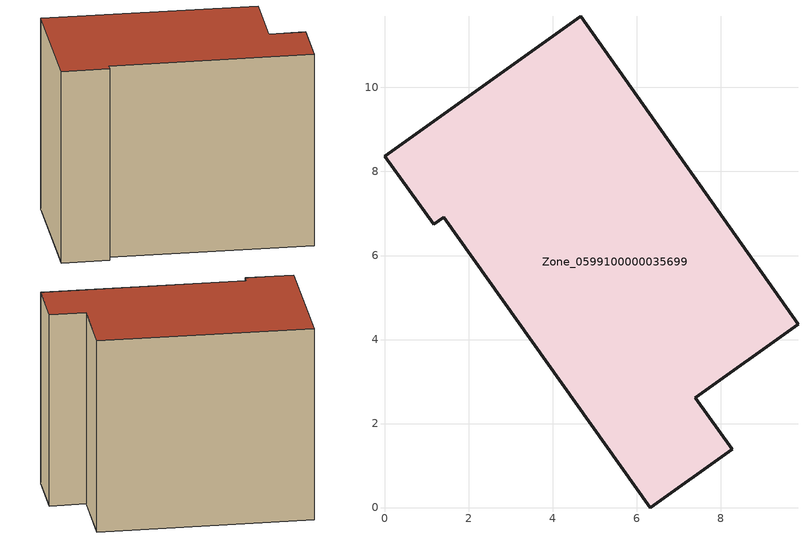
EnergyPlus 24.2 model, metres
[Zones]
Zone_0599100000035699
 floor ground (C_G): 0,8.36 4.67,11.69 9.84,4.37 7.4,2.62 8.28,1.39 6.33,0 1.41,6.91 1.17,6.74 z0
 wall outside (C_F): 4.67,11.69 0,8.36 1.17,6.74 1.41,6.91 6.33,0 8.28,1.39 7.4,2.62 9.84,4.37 4.67,11.69 z0:8.47
 roof outside (C_R): 1.41,6.91 6.33,0 8.28,1.39 7.4,2.62 9.84,4.37 4.67,11.69 0,8.36 1.17,6.74 z8.47
[BUILDING]
Pand.0599100000035699: North Axis=0; Terrain=City; Loads Convergence Tolerance Value=0.04; Temperature Convergence Tolerance Value=0.4; Solar Distribution=FullExterior; Maximum Number of Warmup Days=25; Minimum Number of Warmup Days=1
[Site:Location]
Rotterdam.The.Hague.AP_ZH_NLD Design_Conditions: Latitude=51.96; Longitude=4.45; Time Zone=1; Elevation=-4.5
[SITE:GROUNDTEMPERATURE:BUILDINGSURFACE]
18, 18, 18, 18, 18, 18, 18, 18, 18, 18, 18, 18
[MATERIAL] Thermal Absorptance=0.9; Solar Absorptance=0.7; Visible Absorptance=0.7
Name | Roughness | Thickness | Conductivity | Density | Specific Heat
G.TI.1975-1991 | MediumSmooth | 0.15 | 0.288461 | 540 | 1210
F.TI.1975-1991 | Rough | 0.3 | 0.230769 | 1920 | 840
R.TI.1975-1991 | MediumRough | 0.2 | 0.153846 | 1500 | 1000
[CONSTRUCTION]
C_G: G.TI.1975-1991
C_F: F.TI.1975-1991
C_R: R.TI.1975-1991
[ZONE]
Zone_0599100000035699: Type=1; Multiplier=1; Ceiling Height=Autocalculate; Volume=Autocalculate; Floor Area=autocalculate; Part of Total Floor Area=Yes
[ZONEINFILTRATION:DESIGNFLOWRATE]
Infil_Zone_0599100000035699: Zone or ZoneList or Space or SpaceList=Zone_0599100000035699; Schedule=AlwaysOn; Design Flow Rate Calculation Method=Flow/Area; Flow Rate per Floor Area=0.003; Constant Term Coefficient=1; Temperature Term Coefficient=0; Velocity Term Coefficient=0; Velocity Squared Term Coefficient=0
[HVACTEMPLATE:ZONE:IDEALLOADSAIRSYSTEM]
Zone_0599100000035699: Maximum Heating Supply Air Temperature=50; Minimum Cooling Supply Air Temperature=13; Maximum Heating Supply Air Humidity Ratio=0.0156; Minimum Cooling Supply Air Humidity Ratio=0.0077; Heating Limit=NoLimit; Cooling Limit=NoLimit; Dehumidification Control Type=ConstantSensibleHeatRatio; Cooling Sensible Heat Ratio=0.7; Dehumidification Setpoint=60; Humidification Control Type=None; Humidification Setpoint=30; Outdoor Air Method=None; Outdoor Air Flow Rate per Person=0.00944; Outdoor Air Flow Rate per Zone Floor Area=0; Outdoor Air Flow Rate per Zone=0; Demand Controlled Ventilation Type=None; Outdoor Air Economizer Type=NoEconomizer; Heat Recovery Type=None; Sensible Heat Recovery Effectiveness=0.7; Latent Heat Recovery Effectiveness=0.65
[ZONECONTROL:THERMOSTAT]
ThermostatControl_Zone_0599100000035699: Zone or ZoneList=Zone_0599100000035699; Control Type Schedule=DualSetpointControlType; Control 1=Thermostat_Zone_0599100000035699; Temperature Difference Between Cutout And Setpoint=0
[THERMOSTATSETPOINT:DUALSETPOINT]
Thermostat_Zone_0599100000035699: Heating Setpoint Temperature Schedule=HeatingSetpoint_Zone_0599100000035699; Cooling Setpoint Temperature Schedule=CoolingSetpoint_Zone_0599100000035699
[SCHEDULE:COMPACT]
HeatingSetpoint_Zone_0599100000035699: Through: 12/31, For: AllDays, Until: 24:00, 21
CoolingSetpoint_Zone_0599100000035699: Through: 12/31, For: AllDays, Until: 24:00, 24
DualSetpointControlType: Through: 12/31, For: AllDays, Until: 24:00, 4
AlwaysOn: Through: 12/31, For: AllDays, Until: 24:00, 1
